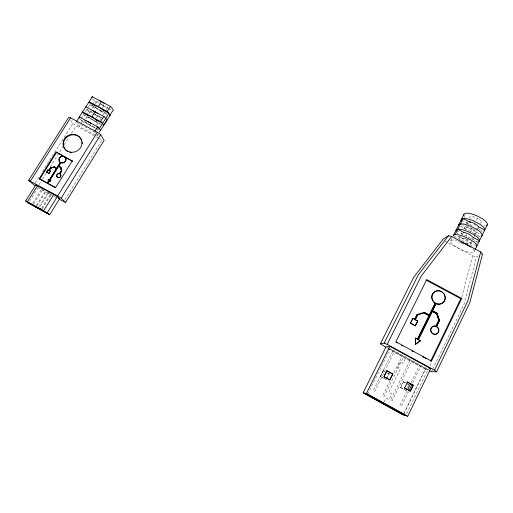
<?xml version="1.0" encoding="UTF-8"?>
<svg xmlns="http://www.w3.org/2000/svg" width="513" height="513" viewBox="0 0 513 513"><rect width="100%" height="100%" fill="white"/><g stroke="black" fill="none" stroke-linecap="round" stroke-linejoin="round"><path stroke-width="0.38" stroke-dasharray="2.56 1.92" d="M478.514 255.897L476.5 256.846L464.021 304.228L432.562 369.533M461.777 297.13L472.71 255.814L448.465 242.963M431.529 371.688L432.215 370.251M404.02 413.177L425.283 369.232L428.137 369.257L406.572 413.908M403.693 414.286L425.816 368.571L427.919 368.578M428.554 368.68L427.861 370.117L386.77 347.705M429.945 365.801L431.683 362.21M407.643 387.373L408.579 385.443M406.982 390.964L400.018 405.289L401.467 406.091L408.431 391.759M411.163 382.371L419.166 365.897M412.606 383.16L420.609 366.686M406.437 390.643L400.345 387.443L403.173 381.666L406.072 383.089M400.345 387.443L400.691 387.488L403.519 381.691M474.192 251.575L474.852 250.222M409.829 360.806L390.592 400.095L392.041 400.897L411.266 361.588M470.851 243.521L473.159 238.808M474.153 236.794L475.141 234.781M475.468 234.114L477.77 229.426M478.097 228.76L478.751 227.419M480.713 223.424L481.367 222.091M476.757 243.194L477.411 241.854L456.602 230.818M477.975 236.474A12.857 3.783 24.5 0 0 480.04 236.525L481.002 234.518M390.008 380.742L382.634 395.709L384.077 396.504L403.378 357.285M393.869 372.9L401.942 356.503M384.147 401.929L386.058 398.037L388.931 399.614L391.785 393.792L388.918 392.214L400.262 369.123L397.415 367.565L400.23 361.845L403.071 363.403L405.873 357.696M470.543 232.44L472.204 229.074L474.724 230.709L476.045 232.203A6.374 1.872 24.5 0 1 474.095 233.325L473.961 233.306M476.5 220.353L477.488 218.346L478.86 219.154A6.355 1.956 24.2 0 1 480.341 222.719M386.68 378.318L389.213 373.849L386.994 378.337M466.086 236.012L466.747 234.685M367.59 394.221L390.265 348.609L428.137 369.257M392.644 351.431L373.246 390.534L374.689 391.329L394.074 352.213M380.338 376.465L386.36 379.62L380.338 376.465L383.192 370.713L384.769 371.412M380.646 376.484L383.5 370.719M459.167 238.385L460.821 235.044M461.155 234.37L461.815 233.037M463.797 229.042L466.099 224.386M466.426 223.726L467.087 222.398M450.619 241.136L452.613 237.128M64.971 199.653L102.036 139.921L99.233 138.407M41.643 208.368L50.806 193.734M42.316 208.733L51.473 194.1M98.13 134.066L96.944 135.971A12.678 2.135 31.9 0 0 97.169 134.816M97.425 135.618L98.22 134.342M36.301 205.418L45.477 190.81M36.968 205.79L46.144 191.176M38.969 206.893L48.139 192.272L48.806 192.638L39.642 207.258M96.38 125.345L98.374 122.177M99.958 119.651L102.735 115.226M103.132 114.598L104.716 112.078M106.294 109.564L107.871 107.057M29.6 201.051L38.347 187.194M32.755 203.257L41.566 189.265M33.634 203.95L42.399 190.015M89.153 117.535L94.232 120.965L95.816 118.452M96.213 117.823L97.393 115.938A6.252 1.18 32 0 0 100.715 117.31L101.305 117.33A6.252 1.18 32 0 0 100.952 116.073M95.508 107.48L100.548 110.936L102.119 108.442M102.51 107.813L103.69 105.947A6.233 1.282 32.5 0 0 107.3 105.947M35.205 183.026L39.911 175.593M42.476 171.534L72.846 123.556L70.743 120.497M39.097 184.552L42.079 179.839M42.502 179.159L46.33 173.099M50.159 167.033L63.772 145.474M64.196 144.801L68.877 137.394M71.429 133.348L76.11 125.942L95.726 136.516M95.572 135.227L79.079 126.352L81.073 123.203M81.471 122.569L82.266 121.312L79.348 118.343M86.222 115.027L88.595 111.27L85.761 108.237M106.826 114.328L91.744 106.268L92.526 105.024M92.924 104.402L94.725 101.132A12.575 2.591 32.5 0 1 92.385 98.605M85.69 118.875L86.896 116.97M88.896 113.796L90.897 110.635M92.494 108.115L93.693 106.223M95.283 103.703L97.271 100.561A6.233 1.282 32.5 0 0 98.676 102.491M81.182 118.336L83.581 114.553L99.971 123.402M85.177 112.039L87.96 107.647M88.358 107.025L89.948 104.517L103.722 111.937M481.207 254.634L482.547 253.999M100.548 110.936A6.246 1.225 32.1 0 0 103.87 112.289L104.46 112.302M98.13 122.376L97.547 122.351A6.265 1.135 31.9 0 1 94.232 120.959M85.145 121.818A6.271 1.103 32 0 0 85.966 122.581L91.064 125.999A6.271 1.09 31.8 0 0 94.373 127.404L94.956 127.442A6.271 1.103 32 0 0 94.572 126.23M471.338 238.635L471.473 238.66A6.38 1.828 24.6 0 0 473.178 238.519M462.38 238.096L461.11 237.852A6.393 1.783 24.8 0 0 459.282 238.936L459.334 239.007M472.71 255.814L476.5 256.846M463.887 237.769L466.266 238.917M461.277 243.053L464.252 244.489M473.916 224.284L475.936 225.348M461.873 220.218L472.569 225.874M461.142 224.271L480.752 234.646M460.584 226.22L480.021 236.512M445.06 241.168L447.785 242.604M457.852 236.076L475.474 245.432M453.954 236.147L474.115 246.856M94.886 101.285L98.996 103.479M99.682 103.844L107.903 108.237M108.589 108.602L112.014 110.43M88.595 111.27L92.712 113.469M93.398 113.835L101.625 118.246M104.402 112.302L107.563 114.001M100.529 124.377L85.427 116.278L83.581 114.553M82.266 121.312L95.309 128.321M95.995 128.686L98.74 130.167M86.768 109.526L92.34 112.501M93.802 113.322L101.241 117.33M76.873 122.53L94.379 131.956M96.431 136.894L98.528 138.029M80.387 119.593L94.892 127.436M96.162 128.122L99.336 129.84M387.392 347.615L389.45 348.737M390.13 349.109L425.816 368.571M388.001 348.898L425.283 369.232M387.309 372.804L389.213 373.849M406.706 383.442L409.259 384.84M383.192 370.713L384.461 371.406M387.623 373.143L388.892 373.836M403.173 381.666L405.712 383.057M406.347 383.403L408.893 384.801M41.771 189.073L43.823 190.195M47.927 192.452L52.037 194.703M38.09 187.623L53.32 195.985M54.012 196.364L56.09 197.505M400.691 387.488L405.796 390.29M102.324 105.152L103.69 105.947M97.393 115.938L95.117 114.566M458.558 241.463L460.597 242.655M466.368 225.675L472.043 228.676A12.838 3.86 24.4 0 0 476.558 230.324M72.846 123.556L76.11 125.942M79.079 126.352L78.861 126.179A12.678 2.135 31.9 0 1 76.174 122.152M459.783 239.622L460.636 240.392M463.265 235.069L461.924 233.595A6.38 1.828 24.6 0 1 462.104 232.645M91.744 106.268L89.948 104.517M465.887 229.76L464.56 228.279A6.374 1.872 24.5 0 1 466.426 227.112L467.702 227.336A6.374 1.847 24.4 0 1 472.204 229.074M468.504 224.476L467.183 222.975A6.361 1.917 24.4 0 1 467.381 221.988M102.562 103.767L103.658 105.864M94.552 132.097A12.678 2.135 31.9 0 1 95.719 133.143M89.147 117.56A6.265 1.135 31.9 0 1 88.326 116.791M84.639 121.203A6.271 1.103 32 0 1 84.696 120.568M92.327 112.527A6.252 1.18 32 0 1 91.102 110.449M102.318 105.159A6.233 1.282 32.5 0 1 101.414 104.575M95.495 107.506A6.246 1.225 32.1 0 1 94.693 106.723M473.037 249.126A12.915 3.501 24.9 0 1 461.642 249.793L455.935 246.759A12.915 3.501 24.9 0 1 457.006 240.603M466.131 243.316A6.393 1.783 24.8 0 0 467.574 243.758L468.844 244.008A6.393 1.783 24.8 0 0 470.754 242.976L466.881 239.872A6.393 1.757 24.7 0 0 462.38 238.096M477.417 241.86A12.876 3.681 24.6 0 1 475.352 241.777M468.683 239.956A12.876 3.681 24.6 0 1 466.856 239.205M458.244 234.031A12.876 3.681 24.6 0 1 457.173 232.998M478.43 227.823A6.361 1.917 24.4 0 1 476.705 228.009L482.624 231.19A12.838 3.86 24.4 0 1 481.309 231.216M485.221 225.887A12.819 3.95 24.2 0 1 483.894 225.925M465.015 217.223A12.819 3.95 24.2 0 1 464.278 216.236M470.286 218.423A6.355 1.956 24.2 0 1 471.171 216.428A6.355 1.956 24.2 0 1 477.475 218.352"/><path stroke-width="0.77" d="M59.976 162.044A3.514 3.29 -22.7 0 1 61.137 156.657A3.514 3.29 -22.7 0 1 65.991 159.306A3.514 3.29 -22.7 0 1 61.509 162.877L60.803 162.544L58.585 166.071L60.771 167.264L61.682 170.9L59.841 173.83A2.123 1.994 -24.7 0 1 59.886 177.222A2.123 1.994 -24.7 0 1 56.654 175.978A2.123 1.994 -24.7 0 1 59.341 173.638L61.464 170.829L60.669 167.648L58.405 166.359L49.729 180.159L50.813 180.794L48.049 182.41L48.344 179.403L49.428 180.037L56.629 168.585L54.064 167.142L50.697 168.052L49.216 170.393L50.781 168.149L54.154 167.232L56.629 168.585M48.139 182.5L48.344 179.403M480.675 251.973L467.805 301.003L434.517 370.2L436.595 371.79L469.831 302.574L482.547 253.999L480.675 251.973L451.658 236.525L448.471 235.711L443.161 239.084L413.69 277.257L380.37 343.787L386.071 347.327M407.726 416.274L430.728 368.59L389.867 346.32L386.026 346.871L363.121 392.798L403.346 415.004L407.726 416.274L366.404 393.471L363.121 392.798M461.758 298.431L460.802 298.726L430.631 361.126L431.471 361.101L461.758 298.431L426.726 279.623L395.882 341.735L431.471 361.101M438.724 330.103A4.2 3.982 54 0 0 436.435 326.589L439.365 320.574L436.845 313.161L432.388 310.763L435.595 304.222M432.267 311.308L418.384 339.644L420.429 340.754L418.217 339.67L432.267 311.308L436.73 313.712L438.936 320.202L435.967 326.3L435.614 326.159A4.2 3.989 54 0 0 430.92 330.994A4.2 3.989 54 0 0 437.429 333.501A4.2 3.989 54 0 0 436.614 326.55L439.545 320.529L437.025 313.116L432.388 310.763M407.681 389.534L410.464 383.801M409.124 390.329L411.907 384.596M413.382 385.257L407.502 382.031L404.61 387.969L410.496 391.201L413.382 385.257L412.997 385.218L410.118 391.15L404.244 387.924M438.666 331.174A4.2 3.982 54 0 1 433.921 334.22A4.2 3.982 54 0 1 430.689 329.237A4.2 3.982 54 0 1 435.434 326.197L435.787 326.339L438.756 320.247L436.55 313.764L432.093 311.359M475.185 249.542L487.35 224.649M417.428 339.24L429.131 315.675L417.588 339.215L415.383 338.131L415.434 344.319L420.429 340.754M435.306 303.08L429.426 315.072L424.193 312.391L429.253 315.123L435.306 303.08L434.21 302.298A6.906 6.554 49 0 1 435.306 291.358A6.906 6.554 49 0 1 445.207 296.681A6.906 6.554 49 0 1 437.339 303.985L435.915 303.561L437.166 304.042A6.9 6.547 49 0 0 444.995 299.066M432.562 310.711L436.095 303.504M392.836 373.996L386.988 370.79L384.064 376.696L389.925 379.909L392.836 373.996L389.591 379.883L383.743 376.677M384.391 375.369L386.34 371.438M429.131 315.675L424.065 312.943L417.588 314.892L415.216 319.689L417.806 320.958L415.274 325.813L410.413 323.184L412.792 318.374L414.773 319.317L417.146 314.514L414.613 319.362L414.164 318.99M410.413 323.184L412.952 318.329M415.376 319.644L417.588 314.892M415.274 325.813L417.806 320.958M463.823 214.588L453.28 235.788L453.819 235.012L455.134 234.633L463.117 218.576A12.838 3.86 24.4 0 1 473.788 221L479.655 224.104A12.838 3.86 24.4 0 1 484.734 229.997L484.054 230.799M380.37 343.787L384.16 343.139L387.155 344.383L421.244 276.032L451.658 236.525M366.404 393.471L389.867 346.32M384.16 343.139L418.287 274.853L448.471 235.711M59.553 199.41L65.619 202.449L104.081 140.395L100.651 134.675L97.374 132.251L70.595 117.823L68.646 117.439L28.645 180.384L35.083 185.783M49.652 214.767L47.215 212.818L57.264 196.691L53.782 194.478L35.788 184.904L25.65 200.929L28.35 203.026L49.652 214.767L59.566 198.839L57.264 196.691M28.645 180.384L57.636 195.985L97.374 132.251M65.619 202.449L61.13 198.21L100.651 134.675M72.288 160.858L55.564 187.591L39.27 178.671L56.103 152.06L72.647 161.3L56.103 152.06M53.782 194.478L43.676 210.657L25.65 200.929M99.323 132.168L110.096 115.367L109.897 114.482L107.23 111.468L89.108 101.779L79.015 117.464L79.425 117.035L97.605 126.807L99.407 128.487L100.606 130.526M104.453 123.966L106.941 120.401L105.8 118.285L104.203 116.714L85.895 106.851L85.459 107.32M59.521 173.708L61.38 170.739L60.669 167.648M58.886 173.67A2.123 1.988 -24.7 0 0 56.828 176.408A2.123 1.988 -24.7 0 0 60.124 177.203A2.123 1.988 -24.7 0 0 59.925 173.92L61.765 170.989L60.771 167.264M94.783 131.315L97.605 126.807M103.273 125.852L103.78 125.461C101.215 120.343 98.823 123.242 104.03 116.566M107.23 111.468L110.417 106.39L92.321 96.726A12.575 2.591 32.5 0 0 91.859 97.239M50.396 167.892L49.011 170.322L50.486 167.982L54.34 166.943L50.486 167.982M49.017 173.484L50.402 171.047L49.017 173.484L46.548 172.092L48.03 169.745L49.011 170.322M49.338 179.948L56.545 168.495M56.815 168.29L60.419 162.332L56.815 168.29L54.25 166.847M50.813 180.794L49.819 180.243L58.405 166.359M60.855 167.353L58.674 166.167L60.803 162.544M87.697 115.701A6.265 1.148 32.1 0 1 87.915 115.483L88.486 115.502A6.265 1.135 31.9 0 1 91.833 116.887L95.052 111.789L97.823 113.488M94.321 105.351L94.905 105.351A6.246 1.225 32.1 0 1 98.259 106.71L101.452 101.645L102.844 102.453A6.233 1.282 32.5 0 1 104.216 103.337M55.282 187.604L39.7 179.069L56.494 152.515M27.433 201.705L37.609 185.603M46.638 172.182L48.03 169.745M30.447 181.07L70.595 117.823M76.578 121.51L79.425 117.035M89.108 101.779L92.321 96.726M458.571 225.156L459.135 224.335L460.469 223.912A12.857 3.777 24.5 0 1 471.12 226.406L476.994 229.516A12.857 3.777 24.5 0 1 482.111 235.364L481.444 236.147M455.929 230.465L456.48 229.664L457.808 229.266A12.876 3.681 24.6 0 1 468.446 231.838L474.326 234.954M478.821 241.508L479.482 240.751A12.876 3.681 24.6 0 0 474.326 234.954M476.192 246.888L476.84 246.157A12.896 3.591 24.8 0 0 471.646 240.411L465.759 237.288A12.896 3.591 24.8 0 0 455.134 234.633M110.096 115.367L109.564 115.797L112.693 110.795A12.575 2.591 32.5 0 0 110.584 106.537L110.417 106.39M415.434 344.319L420.262 340.779M48.049 182.41L50.723 180.704M416.979 314.565L424.36 312.34M424.065 312.943L428.958 315.719M415.383 338.131L417.588 339.215M429.323 368.584L430.728 368.59M386.988 370.79L386.661 370.784L392.503 373.983M436.595 371.79L431.529 371.688L429.33 370.745M407.502 382.031L407.136 381.999L412.997 385.218M469.068 221.77L470.35 221.982A6.361 1.892 24.3 0 1 474.852 223.7L477.366 225.335L478.674 226.849M463.771 232.472L465.047 232.71A6.38 1.802 24.5 0 1 469.549 234.467L473.403 237.583M470.556 222.501L463.117 218.576L461.777 219.019L461.2 219.859A12.838 3.86 24.4 0 0 461.418 221.032M478.623 226.772L484.734 229.997M457.808 229.266L463.912 232.498M473.352 237.506L479.482 240.751M425.918 280.002L460.802 298.726M88.666 102.273L95.745 106.088M98.259 106.71L103.235 110.115L108.98 113.206L99.407 128.487L98.124 127.795M100.824 121.684L82.664 111.93L82.24 112.385L87.979 115.483M95.489 119.535L102.606 123.377M415.216 319.689L417.646 320.997M410.567 323.145L415.434 325.774M395.895 342.229L397.286 342.985M401.455 345.249L402.84 346.006M411.875 350.924L413.266 351.681M422.295 356.593L426.463 358.863M387.155 344.383L434.517 370.2M49.216 170.393L50.492 171.137M46.548 172.092L48.927 173.394M58.2 198.089L59.566 198.839M365.641 393.817L403.327 414.613M91.833 116.887L96.963 120.363M47.215 212.818L27.183 201.814L29.235 203.417L47.914 213.709L46.035 212.209M57.636 195.985L61.13 198.21M91.391 123.697L88.608 122.004A6.271 1.09 31.8 0 0 87.287 121.337M435.127 303.145L434.03 302.362A6.9 6.547 49 0 1 433.325 292.82A6.9 6.547 49 0 1 442.77 292.596M60.502 162.429L59.893 161.948A3.52 3.296 -22.7 0 1 61.053 156.561A3.52 3.296 -22.7 0 1 65.908 159.21A3.52 3.296 -22.7 0 1 61.425 162.781M103.235 110.115L103.35 110.212A6.246 1.238 32.3 0 1 104.139 111M39.27 178.671L39.7 179.069M415.543 338.099L415.594 344.294M85.261 120.6A6.271 1.09 31.8 0 1 86.146 120.863M92.59 110.667A6.252 1.18 32 0 1 95.052 111.789M98.983 100.529A6.233 1.282 32.5 0 1 101.452 101.645M82.163 142.05A9.516 8.907 -20.4 0 1 82.266 143.608M71.345 152.707A9.516 8.907 -20.4 0 1 70.134 152.496M67.876 151.63A9.516 8.907 -20.4 0 1 66.94 137.003A9.516 8.907 -20.4 0 1 81.779 140.549M443.937 293.968A6.9 6.547 49 0 1 445.079 298.489M461.181 241.969A12.915 3.501 24.9 0 1 463.059 242.752L468.959 245.881A12.915 3.501 24.9 0 1 470.78 247.138M464.034 215.781A12.819 3.95 24.2 0 1 476.449 215.614L482.303 218.698A12.819 3.95 24.2 0 1 486.664 225.47M367.59 394.221L364.82 393.644L402.256 414.305L405.873 415.35L367.59 394.221M42.656 210.51L31.915 204.591L43.49 211.17L42.656 210.51M69.8 152.047A9.542 8.926 -20.4 0 0 81.67 140.812A9.542 8.926 -20.4 0 0 65.94 137.067A9.542 8.926 -20.4 0 0 69.8 152.047"/></g></svg>
